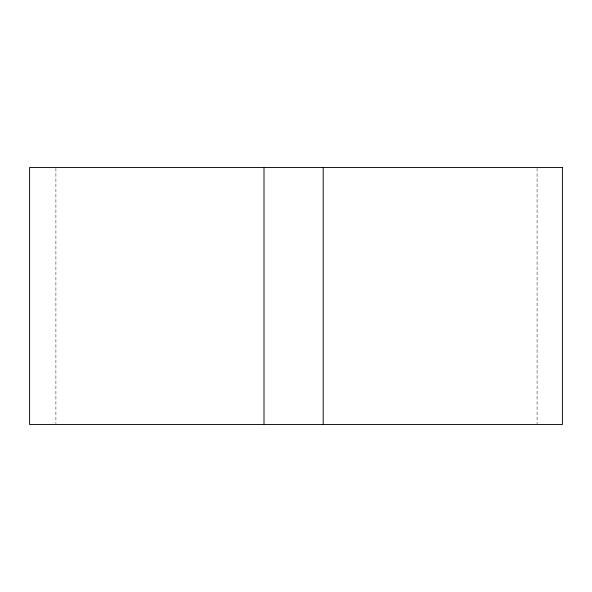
<?xml version="1.0" encoding="UTF-8"?>
<svg xmlns="http://www.w3.org/2000/svg" width="592" height="592" viewBox="0 0 592 592"><rect width="100%" height="100%" fill="white"/><g stroke="black" fill="none" stroke-linecap="round" stroke-linejoin="round"><path stroke-width="0.44" stroke-dasharray="2.96 2.22" d="M537.077 168.372L537.077 424.553M55.9 168.372L55.9 423.628"/><path stroke-width="0.89" d="M323.18 167.447L323.18 424.553M264.002 167.447L264.002 424.553M562.4 167.447L29.6 167.447L29.6 424.553L562.4 424.553L562.4 167.447"/></g></svg>
